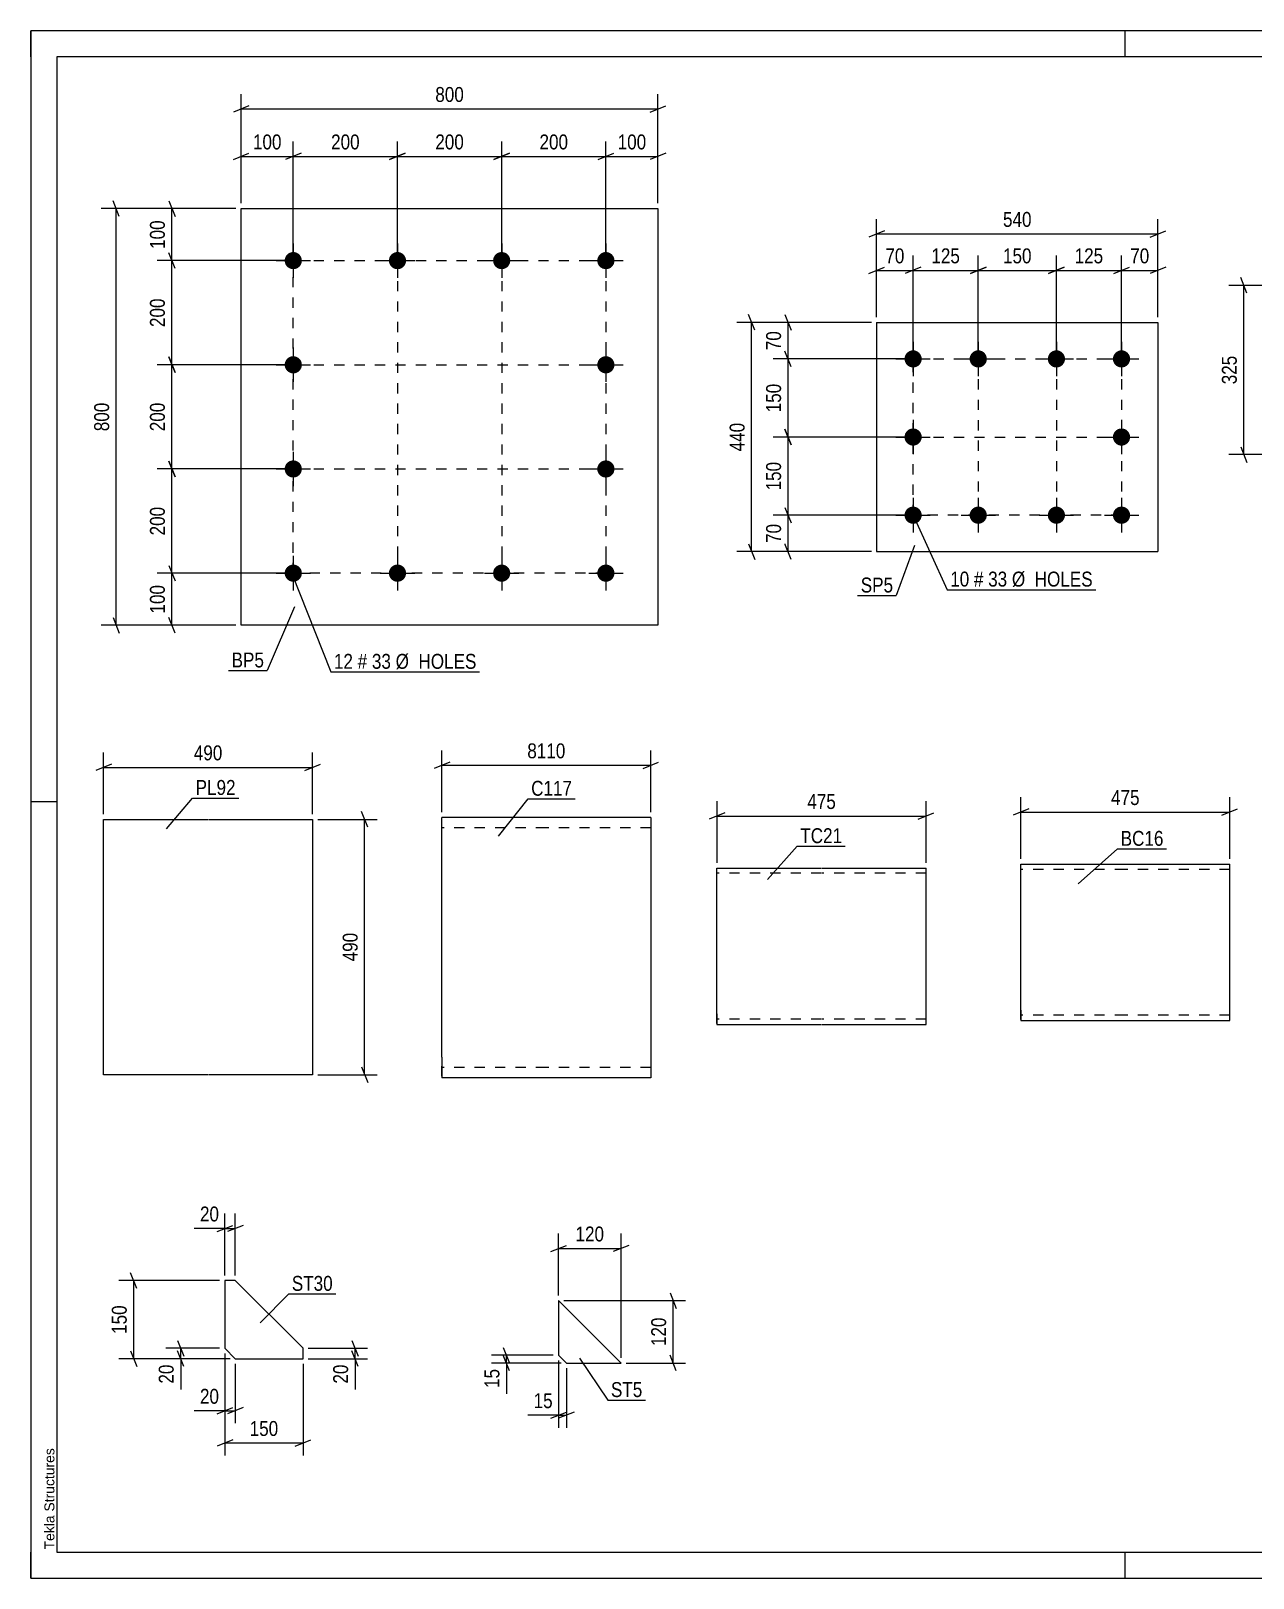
# Model space of a CAD drawing. Header units: millimetres. Extents: x 0 to 420, y 0 to 297.
# Drawn here: x 0 to 234.6, y 0 to 297 of the extents above; entities that cross this region are included whole.
import ezdxf

# ---------------------------------------------------------------- set-up
doc = ezdxf.new("R2010")
doc.units = ezdxf.units.MM
doc.linetypes.add('DXK_LINE_DOT2', pattern=[3.9198, 1.9599, -1.9599])
doc.styles.add('Arial', font='ARIAL.TTF', dxfattribs={"height": 0.2})
doc.styles.add('Arial Narrow', font='ARIALN.TTF', dxfattribs={"height": 0.2})

# ---------------------------------------------------------------- blocks, each defined once
blk = doc.blocks.new('Unknown-284869789-1134')
at = {"color": 5, "linetype": 'Continuous'}
for p, q in [((420, 297), (0, 297)), ((0, 297), (0, 0)), ((0, 292), (0, 297)), ((210, 292), (210, 297)), ((415, 292), (5, 292)), ((5, 292), (5, 5)), ((5, 149), (0, 149)), ((0, 0), (0, 5)), ((5, 5), (415, 5)), ((210, 0), (210, 5)), ((0, 0), (420, 0))]:
    blk.add_line(p, q, dxfattribs=at)
at = {"color": 174, "linetype": 'Continuous', "style": 'Arial'}
blk.add_text('Tekla Structures', height=1.9102, rotation=90, dxfattribs=at).set_placement((4.5, 5.5))
blk = doc.blocks.new('Part-284869789-5572 - 5571')
at = {"color": 2, "linetype": 'Continuous'}
for p, q in [((40.35, 182.91), (40.35, 262.91)), ((40.35, 262.91), (120.35, 262.91)), ((120.35, 262.91), (120.35, 182.91)), ((120.35, 182.91), (40.35, 182.91))]:
    blk.add_line(p, q, dxfattribs=at)
blk = doc.blocks.new('Bolt-284869789-5573 - 5571')
at = {"linetype": 'Continuous'}
for points in [[(50.35, 254.56, -1), (50.35, 251.26, -1)], [(70.35, 254.56, -1), (70.35, 251.26, -1)], [(90.35, 254.56, -1), (90.35, 251.26, -1)], [(110.35, 254.56, -1), (110.35, 251.26, -1)], [(50.35, 234.56, -1), (50.35, 231.26, -1)], [(110.35, 234.56, -1), (110.35, 231.26, -1)], [(50.35, 214.56, -1), (50.35, 211.26, -1)], [(110.35, 214.56, -1), (110.35, 211.26, -1)], [(50.35, 194.56, -1), (50.35, 191.26, -1)], [(70.35, 194.56, -1), (70.35, 191.26, -1)], [(90.35, 194.56, -1), (90.35, 191.26, -1)], [(110.35, 194.56, -1), (110.35, 191.26, -1)]]:
    blk.add_hatch(color=1, dxfattribs=at).paths.add_polyline_path(points)
at = {"color": 1, "linetype": 'Continuous'}
for p, q in [((50.35, 256.21), (50.35, 249.61)), ((70.35, 256.21), (70.35, 249.61)), ((90.35, 256.21), (90.35, 249.61)), ((110.35, 256.21), (110.35, 249.61)), ((47.05, 252.91), (53.65, 252.91)), ((67.05, 252.91), (73.65, 252.91)), ((87.05, 252.91), (93.65, 252.91)), ((107.05, 252.91), (113.65, 252.91)), ((50.35, 236.21), (50.35, 229.61)), ((110.35, 236.21), (110.35, 229.61)), ((47.05, 232.91), (53.65, 232.91)), ((107.05, 232.91), (113.65, 232.91)), ((50.35, 216.21), (50.35, 209.61)), ((110.35, 216.21), (110.35, 209.61)), ((47.05, 212.91), (53.65, 212.91)), ((107.05, 212.91), (113.65, 212.91)), ((50.35, 196.21), (50.35, 189.61)), ((70.35, 196.21), (70.35, 189.61)), ((90.35, 196.21), (90.35, 189.61)), ((110.35, 196.21), (110.35, 189.61)), ((47.05, 192.91), (53.65, 192.91)), ((67.05, 192.91), (73.65, 192.91)), ((87.05, 192.91), (93.65, 192.91)), ((107.05, 192.91), (113.65, 192.91))]:
    blk.add_line(p, q, dxfattribs=at)
blk = doc.blocks.new('Part-284869789-5540 - 5539')
at = {"color": 2, "linetype": 'Continuous'}
for p, q in [((131.67, 108.29), (131.67, 136.29)), ((131.67, 136.29), (151.7, 136.29)), ((151.8, 136.29), (171.8, 136.29)), ((171.8, 106.29), (171.8, 136.29)), ((131.67, 108.29), (131.67, 106.29)), ((131.67, 106.29), (151.7, 106.29)), ((151.8, 106.29), (171.8, 106.29))]:
    blk.add_line(p, q, dxfattribs=at)
at = {"color": 7, "linetype": 'DXK_LINE_DOT2'}
for p, q in [((151.7, 135.29), (131.67, 135.29)), ((171.8, 135.29), (151.8, 135.29)), ((131.67, 106.44), (131.67, 108.29)), ((131.67, 107.29), (131.67, 107.37)), ((151.7, 107.29), (131.67, 107.29)), ((171.8, 107.29), (151.8, 107.29)), ((171.8, 107.29), (171.8, 107.37))]:
    blk.add_line(p, q, dxfattribs=at)
blk = doc.blocks.new('Part-284869789-5580 - 5579')
at = {"color": 2, "linetype": 'Continuous'}
for p, q in [((39.22, 57.11), (37.22, 57.11)), ((37.22, 57.11), (37.22, 44.11)), ((52.22, 44.11), (39.22, 57.11)), ((37.22, 44.11), (39.22, 42.11)), ((39.22, 42.11), (52.22, 42.11)), ((52.22, 42.11), (52.22, 44.11))]:
    blk.add_line(p, q, dxfattribs=at)
blk = doc.blocks.new('Part-284869789-5548 - 5547')
at = {"color": 2, "linetype": 'Continuous'}
for p, q in [((189.97, 109.05), (189.97, 137.05)), ((189.97, 137.05), (210, 137.05)), ((210.1, 137.05), (230.1, 137.05)), ((230.1, 107.05), (230.1, 137.05)), ((189.97, 109.05), (189.97, 107.05)), ((189.97, 107.05), (210, 107.05)), ((210.1, 107.05), (230.1, 107.05))]:
    blk.add_line(p, q, dxfattribs=at)
at = {"color": 7, "linetype": 'DXK_LINE_DOT2'}
for p, q in [((210, 136.05), (189.97, 136.05)), ((230.1, 136.05), (210.1, 136.05)), ((189.97, 107.2), (189.97, 109.05)), ((189.97, 108.05), (189.97, 108.13)), ((210, 108.05), (189.97, 108.05)), ((230.1, 108.05), (210.1, 108.05)), ((230.1, 108.05), (230.1, 108.13))]:
    blk.add_line(p, q, dxfattribs=at)
blk = doc.blocks.new('Part-284869789-5617 - 5616')
at = {"color": 2, "linetype": 'Continuous'}
for p, q in [((162.32, 241.04), (162.32, 197.04)), ((162.32, 241.04), (216.32, 241.04)), ((216.32, 241.04), (216.32, 197.04)), ((162.32, 197.04), (216.32, 197.04))]:
    blk.add_line(p, q, dxfattribs=at)
blk = doc.blocks.new('Bolt-284869789-5618 - 5616')
at = {"linetype": 'Continuous'}
for points in [[(169.32, 235.69, -1), (169.32, 232.39, -1)], [(181.82, 235.69, -1), (181.82, 232.39, -1)], [(196.82, 235.69, -1), (196.82, 232.39, -1)], [(209.32, 235.69, -1), (209.32, 232.39, -1)], [(169.32, 220.69, -1), (169.32, 217.39, -1)], [(209.32, 220.69, -1), (209.32, 217.39, -1)], [(169.32, 205.69, -1), (169.32, 202.39, -1)], [(181.82, 205.69, -1), (181.82, 202.39, -1)], [(196.82, 205.69, -1), (196.82, 202.39, -1)], [(209.32, 205.69, -1), (209.32, 202.39, -1)]]:
    blk.add_hatch(color=1, dxfattribs=at).paths.add_polyline_path(points)
at = {"color": 1, "linetype": 'Continuous'}
for p, q in [((169.32, 237.34), (169.32, 230.74)), ((181.82, 237.34), (181.82, 230.74)), ((196.82, 237.34), (196.82, 230.74)), ((209.32, 237.34), (209.32, 230.74)), ((166.02, 234.04), (172.62, 234.04)), ((178.52, 234.04), (185.12, 234.04)), ((193.52, 234.04), (200.12, 234.04)), ((206.02, 234.04), (212.62, 234.04)), ((169.32, 222.34), (169.32, 215.74)), ((209.32, 222.34), (209.32, 215.74)), ((166.02, 219.04), (172.62, 219.04)), ((206.02, 219.04), (212.62, 219.04)), ((169.32, 207.34), (169.32, 200.74)), ((181.82, 207.34), (181.82, 200.74)), ((196.82, 207.34), (196.82, 200.74)), ((209.32, 207.34), (209.32, 200.74)), ((166.02, 204.04), (172.62, 204.04)), ((178.52, 204.04), (185.12, 204.04)), ((193.52, 204.04), (200.12, 204.04)), ((206.02, 204.04), (212.62, 204.04))]:
    blk.add_line(p, q, dxfattribs=at)
blk = doc.blocks.new('Part-284869789-5625 - 5624')
at = {"color": 2, "linetype": 'Continuous'}
for p, q in [((101.26, 53.27), (101.26, 42.77)), ((101.26, 53.27), (113.26, 41.27)), ((101.26, 42.77), (102.76, 41.27)), ((102.76, 41.27), (113.26, 41.27))]:
    blk.add_line(p, q, dxfattribs=at)
blk = doc.blocks.new('Part-284869789-5653 - 5652')
at = {"color": 2, "linetype": 'Continuous'}
for p, q in [((13.95, 96.63), (13.95, 145.63)), ((13.95, 145.63), (33.95, 145.63)), ((34.05, 145.63), (54.05, 145.63)), ((54.05, 145.63), (54.05, 96.63)), ((33.95, 96.63), (13.95, 96.63)), ((54.05, 96.63), (34.05, 96.63))]:
    blk.add_line(p, q, dxfattribs=at)
blk = doc.blocks.new('Part-284869789-5662 - 5661')
at = {"color": 2, "linetype": 'Continuous'}
for p, q in [((98.88, 146.02), (78.88, 146.02)), ((78.88, 100.02), (78.88, 146.02)), ((118.98, 146.02), (98.98, 146.02)), ((118.98, 146.02), (118.98, 96.02)), ((78.88, 100.02), (78.88, 96.02)), ((98.88, 96.02), (78.88, 96.02)), ((118.98, 96.02), (98.98, 96.02))]:
    blk.add_line(p, q, dxfattribs=at)
at = {"color": 7, "linetype": 'DXK_LINE_DOT2'}
for p, q in [((98.88, 144.02), (78.88, 144.02)), ((118.98, 144.02), (98.98, 144.02)), ((78.88, 96.33), (78.88, 100.02)), ((98.88, 98.02), (78.88, 98.02)), ((118.98, 98.02), (98.98, 98.02))]:
    blk.add_line(p, q, dxfattribs=at)
blk = doc.blocks.new('Rectangle-284869789-6609 - 5571')
at = {"color": 1, "linetype": 'DXK_LINE_DOT2'}
blk.add_lwpolyline([(50.35, 252.91), (110.35, 252.91), (110.35, 192.91), (50.35, 192.91), (50.35, 252.91)], close=True, dxfattribs=at)
blk = doc.blocks.new('Rectangle-284869789-6647 - 5616')
at = {"color": 1, "linetype": 'DXK_LINE_DOT2'}
blk.add_lwpolyline([(169.32, 234.04), (209.32, 234.04), (209.32, 204.04), (169.32, 204.04), (169.32, 234.04)], close=True, dxfattribs=at)
blk = doc.blocks.new('Line-284869789-6619 - 5571')
at = {"color": 1, "linetype": 'DXK_LINE_DOT2'}
blk.add_line((70.35, 252.91), (70.35, 192.91), dxfattribs=at)
blk = doc.blocks.new('Line-284869789-6657 - 5616')
at = {"color": 1, "linetype": 'DXK_LINE_DOT2'}
blk.add_line((181.82, 234.04), (181.82, 204.04), dxfattribs=at)
blk = doc.blocks.new('Line-284869789-6626 - 5571')
at = {"color": 1, "linetype": 'DXK_LINE_DOT2'}
blk.add_line((90.35, 252.91), (90.35, 192.91), dxfattribs=at)
blk = doc.blocks.new('Line-284869789-6664 - 5616')
at = {"color": 1, "linetype": 'DXK_LINE_DOT2'}
blk.add_line((196.82, 234.04), (196.82, 204.04), dxfattribs=at)
blk = doc.blocks.new('Line-284869789-6633 - 5571')
at = {"color": 1, "linetype": 'DXK_LINE_DOT2'}
blk.add_line((50.35, 232.91), (110.35, 232.91), dxfattribs=at)
blk = doc.blocks.new('Line-284869789-6671 - 5616')
at = {"color": 1, "linetype": 'DXK_LINE_DOT2'}
blk.add_line((169.32, 219.04), (209.32, 219.04), dxfattribs=at)
blk = doc.blocks.new('Line-284869789-6640 - 5571')
at = {"color": 1, "linetype": 'DXK_LINE_DOT2'}
blk.add_line((50.35, 212.91), (110.35, 212.91), dxfattribs=at)
blk = doc.blocks.new('StraightDimension-284869789-5722 - 5571')
at = {"color": 7, "linetype": 'Continuous'}
for p, q in [((71.85, 273.51), (68.85, 272.31)), ((70.35, 253.91), (70.35, 275.76)), ((88.85, 272.31), (91.85, 273.51)), ((90.35, 253.91), (90.35, 275.76)), ((70.35, 272.91), (90.35, 272.91))]:
    blk.add_line(p, q, dxfattribs=at)
at = {"color": 0}
blk.add_wipeout([(83.69, 273.66), (83.69, 277.86), (77.01, 277.86), (77.01, 273.66)], dxfattribs=at)
at = {"color": 3, "style": 'Arial Narrow'}
blk.add_text('200', height=2.863, dxfattribs=at).set_placement((77.61, 274.26))
blk = doc.blocks.new('StraightDimension-284869789-5700 - 5571')
at = {"color": 7, "linetype": 'Continuous'}
for p, q in [((26.45, 194.41), (27.65, 191.41)), ((49.35, 192.91), (24.2, 192.91)), ((27.05, 182.91), (27.05, 192.91)), ((27.65, 181.41), (26.45, 184.41)), ((39.35, 182.91), (24.2, 182.91))]:
    blk.add_line(p, q, dxfattribs=at)
at = {"color": 0}
blk.add_wipeout([(26.3, 191.25), (22.1, 191.25), (22.1, 184.56), (26.3, 184.56)], dxfattribs=at)
at = {"color": 3, "style": 'Arial Narrow'}
blk.add_text('100', height=2.863, rotation=90.0002, dxfattribs=at).set_placement((25.7, 185.16))
blk = doc.blocks.new('StraightDimension-284869789-5696 - 5571')
at = {"color": 7, "linetype": 'Continuous'}
for p, q in [((26.45, 264.41), (27.65, 261.41)), ((39.35, 262.91), (24.2, 262.91)), ((27.05, 252.91), (27.05, 262.91)), ((49.35, 252.91), (24.2, 252.91)), ((27.65, 251.41), (26.45, 254.41))]:
    blk.add_line(p, q, dxfattribs=at)
at = {"color": 0}
blk.add_wipeout([(26.3, 261.25), (22.1, 261.25), (22.1, 254.56), (26.3, 254.56)], dxfattribs=at)
at = {"color": 3, "style": 'Arial Narrow'}
blk.add_text('100', height=2.863, rotation=90.0002, dxfattribs=at).set_placement((25.7, 255.16))
blk = doc.blocks.new('StraightDimension-284869789-5697 - 5571')
at = {"color": 7, "linetype": 'Continuous'}
for p, q in [((49.35, 252.91), (24.2, 252.91)), ((27.65, 251.41), (26.45, 254.41)), ((27.05, 232.91), (27.05, 252.91)), ((49.35, 232.91), (24.2, 232.91)), ((26.45, 234.41), (27.65, 231.41))]:
    blk.add_line(p, q, dxfattribs=at)
at = {"color": 0}
blk.add_wipeout([(26.3, 246.25), (22.1, 246.25), (22.1, 239.56), (26.3, 239.56)], dxfattribs=at)
at = {"color": 3, "style": 'Arial Narrow'}
blk.add_text('200', height=2.863, rotation=90.0002, dxfattribs=at).set_placement((25.7, 240.16))
blk = doc.blocks.new('StraightDimension-284869789-5698 - 5571')
at = {"color": 7, "linetype": 'Continuous'}
for p, q in [((49.35, 232.91), (24.2, 232.91)), ((27.65, 231.41), (26.45, 234.41)), ((27.05, 212.91), (27.05, 232.91)), ((26.45, 214.41), (27.65, 211.41)), ((49.35, 212.91), (24.2, 212.91))]:
    blk.add_line(p, q, dxfattribs=at)
at = {"color": 0}
blk.add_wipeout([(26.3, 226.25), (22.1, 226.25), (22.1, 219.56), (26.3, 219.56)], dxfattribs=at)
at = {"color": 3, "style": 'Arial Narrow'}
blk.add_text('200', height=2.863, rotation=90.0002, dxfattribs=at).set_placement((25.7, 220.16))
blk = doc.blocks.new('StraightDimension-284869789-5699 - 5571')
at = {"color": 7, "linetype": 'Continuous'}
for p, q in [((27.65, 211.41), (26.45, 214.41)), ((49.35, 212.91), (24.2, 212.91)), ((27.05, 192.91), (27.05, 212.91)), ((26.45, 194.41), (27.65, 191.41)), ((49.35, 192.91), (24.2, 192.91))]:
    blk.add_line(p, q, dxfattribs=at)
at = {"color": 0}
blk.add_wipeout([(26.3, 206.25), (22.1, 206.25), (22.1, 199.56), (26.3, 199.56)], dxfattribs=at)
at = {"color": 3, "style": 'Arial Narrow'}
blk.add_text('200', height=2.863, rotation=90.0002, dxfattribs=at).set_placement((25.7, 200.16))
blk = doc.blocks.new('StraightDimension-284869789-5716 - 5571')
at = {"color": 7, "linetype": 'Continuous'}
for p, q in [((16.95, 261.41), (15.75, 264.41)), ((39.35, 262.91), (13.5, 262.91)), ((16.35, 182.91), (16.35, 262.91)), ((15.75, 184.41), (16.95, 181.41)), ((39.35, 182.91), (13.5, 182.91))]:
    blk.add_line(p, q, dxfattribs=at)
at = {"color": 0}
blk.add_wipeout([(15.6, 226.25), (11.4, 226.25), (11.4, 219.56), (15.6, 219.56)], dxfattribs=at)
at = {"color": 3, "style": 'Arial Narrow'}
blk.add_text('800', height=2.863, rotation=90.0002, dxfattribs=at).set_placement((15, 220.16))
blk = doc.blocks.new('StraightDimension-284869789-5720 - 5571')
at = {"color": 7, "linetype": 'Continuous'}
for p, q in [((108.85, 272.31), (111.85, 273.51)), ((110.35, 253.91), (110.35, 275.76)), ((121.85, 273.51), (118.85, 272.31)), ((120.35, 263.91), (120.35, 275.76)), ((110.35, 272.91), (120.35, 272.91))]:
    blk.add_line(p, q, dxfattribs=at)
at = {"color": 0}
blk.add_wipeout([(118.69, 273.66), (118.69, 277.86), (112.01, 277.86), (112.01, 273.66)], dxfattribs=at)
at = {"color": 3, "style": 'Arial Narrow'}
blk.add_text('100', height=2.863, dxfattribs=at).set_placement((112.61, 274.26))
blk = doc.blocks.new('StraightDimension-284869789-5721 - 5571')
at = {"color": 7, "linetype": 'Continuous'}
for p, q in [((91.85, 273.51), (88.85, 272.31)), ((90.35, 253.91), (90.35, 275.76)), ((108.85, 272.31), (111.85, 273.51)), ((110.35, 253.91), (110.35, 275.76)), ((90.35, 272.91), (110.35, 272.91))]:
    blk.add_line(p, q, dxfattribs=at)
at = {"color": 0}
blk.add_wipeout([(103.69, 273.66), (103.69, 277.86), (97.01, 277.86), (97.01, 273.66)], dxfattribs=at)
at = {"color": 3, "style": 'Arial Narrow'}
blk.add_text('200', height=2.863, dxfattribs=at).set_placement((97.61, 274.26))
blk = doc.blocks.new('StraightDimension-284869789-5723 - 5571')
at = {"color": 7, "linetype": 'Continuous'}
for p, q in [((51.85, 273.51), (48.85, 272.31)), ((50.35, 253.91), (50.35, 275.76)), ((68.85, 272.31), (71.85, 273.51)), ((70.35, 253.91), (70.35, 275.76)), ((50.35, 272.91), (70.35, 272.91))]:
    blk.add_line(p, q, dxfattribs=at)
at = {"color": 0}
blk.add_wipeout([(63.69, 273.66), (63.69, 277.86), (57.01, 277.86), (57.01, 273.66)], dxfattribs=at)
at = {"color": 3, "style": 'Arial Narrow'}
blk.add_text('200', height=2.863, dxfattribs=at).set_placement((57.61, 274.26))
blk = doc.blocks.new('StraightDimension-284869789-5724 - 5571')
at = {"color": 7, "linetype": 'Continuous'}
for p, q in [((38.85, 272.31), (41.85, 273.51)), ((40.35, 263.91), (40.35, 275.76)), ((51.85, 273.51), (48.85, 272.31)), ((50.35, 253.91), (50.35, 275.76)), ((40.35, 272.91), (50.35, 272.91))]:
    blk.add_line(p, q, dxfattribs=at)
at = {"color": 0}
blk.add_wipeout([(48.69, 273.66), (48.69, 277.86), (42.01, 277.86), (42.01, 273.66)], dxfattribs=at)
at = {"color": 3, "style": 'Arial Narrow'}
blk.add_text('100', height=2.863, dxfattribs=at).set_placement((42.61, 274.26))
blk = doc.blocks.new('StraightDimension-284869789-5740 - 5571')
at = {"color": 7, "linetype": 'Continuous'}
for p, q in [((41.85, 282.62), (38.85, 281.42)), ((40.35, 263.91), (40.35, 284.87)), ((118.85, 281.42), (121.85, 282.62)), ((120.35, 263.91), (120.35, 284.87)), ((40.35, 282.02), (120.35, 282.02))]:
    blk.add_line(p, q, dxfattribs=at)
at = {"color": 0}
blk.add_wipeout([(83.69, 282.77), (83.69, 286.97), (77.01, 286.97), (77.01, 282.77)], dxfattribs=at)
at = {"color": 3, "style": 'Arial Narrow'}
blk.add_text('800', height=2.863, dxfattribs=at).set_placement((77.61, 283.37))
blk = doc.blocks.new('StraightDimension-284869789-5672 - 5539')
at = {"color": 7, "linetype": 'Continuous'}
for p, q in [((131.7, 137.29), (131.7, 149.14)), ((171.8, 137.29), (171.8, 149.14)), ((133.2, 146.89), (130.2, 145.69)), ((131.7, 146.29), (171.8, 146.29)), ((170.3, 145.69), (173.3, 146.89))]:
    blk.add_line(p, q, dxfattribs=at)
at = {"color": 0}
blk.add_wipeout([(155.09, 147.04), (155.09, 151.24), (148.41, 151.24), (148.41, 147.04)], dxfattribs=at)
at = {"color": 3, "style": 'Arial Narrow'}
blk.add_text('475', height=2.863, dxfattribs=at).set_placement((149.01, 147.64))
blk = doc.blocks.new('StraightDimension-284869789-5760 - 5579')
at = {"color": 7, "linetype": 'Continuous'}
for p, q in [((37.22, 43.11), (37.22, 23.53)), ((52.22, 41.11), (52.22, 23.53)), ((38.72, 26.53), (35.72, 25.33)), ((37.22, 25.93), (52.22, 25.93)), ((50.72, 25.33), (53.72, 26.53))]:
    blk.add_line(p, q, dxfattribs=at)
at = {"color": 0}
blk.add_wipeout([(48.06, 26.68), (48.06, 30.88), (41.38, 30.88), (41.38, 26.68)], dxfattribs=at)
at = {"color": 3, "style": 'Arial Narrow'}
blk.add_text('150', height=2.863, dxfattribs=at).set_placement((41.98, 27.28))
blk = doc.blocks.new('StraightDimension-284869789-5752 - 5579')
at = {"color": 7, "linetype": 'Continuous'}
for p, q in [((61.62, 45.61), (62.82, 42.61)), ((53.22, 44.11), (64.62, 44.11)), ((53.22, 42.11), (64.62, 42.11)), ((62.82, 40.61), (61.62, 43.61)), ((62.22, 42.11), (62.22, 44.11))]:
    blk.add_line(p, q, dxfattribs=at)
at = {"color": 0}
blk.add_wipeout([(61.47, 41.59), (57.27, 41.59), (57.27, 36.73), (61.47, 36.73)], dxfattribs=at)
at = {"color": 7, "linetype": 'Continuous'}
blk.add_line((62.22, 42.11), (62.22, 36.21), dxfattribs=at)
blk.add_line((62.22, 42.11), (62.22, 36.21), dxfattribs=at)
at = {"color": 3, "style": 'Arial Narrow'}
blk.add_text('20', height=2.863, rotation=90.0002, dxfattribs=at).set_placement((60.87, 37.33))
blk = doc.blocks.new('StraightDimension-284869789-5744 - 5579')
at = {"color": 7, "linetype": 'Continuous'}
for p, q in [((37.22, 58.11), (37.22, 69.96)), ((39.22, 58.11), (39.22, 69.96)), ((35.72, 66.51), (38.72, 67.71)), ((37.22, 67.11), (39.22, 67.11)), ((40.72, 67.71), (37.72, 66.51))]:
    blk.add_line(p, q, dxfattribs=at)
at = {"color": 0}
blk.add_wipeout([(36.7, 67.86), (36.7, 72.06), (31.84, 72.06), (31.84, 67.86)], dxfattribs=at)
at = {"color": 7, "linetype": 'Continuous'}
blk.add_line((37.22, 67.11), (31.32, 67.11), dxfattribs=at)
blk.add_line((37.22, 67.11), (31.32, 67.11), dxfattribs=at)
at = {"color": 3, "style": 'Arial Narrow'}
blk.add_text('20', height=2.863, dxfattribs=at).set_placement((32.44, 68.46))
blk = doc.blocks.new('StraightDimension-284869789-5764 - 5579')
at = {"color": 7, "linetype": 'Continuous'}
for p, q in [((36.22, 57.11), (16.88, 57.11)), ((20.33, 55.61), (19.13, 58.61)), ((19.73, 42.11), (19.73, 57.11)), ((38.22, 42.11), (16.88, 42.11)), ((19.13, 43.61), (20.33, 40.61))]:
    blk.add_line(p, q, dxfattribs=at)
at = {"color": 0}
blk.add_wipeout([(18.98, 52.96), (14.78, 52.96), (14.78, 46.27), (18.98, 46.27)], dxfattribs=at)
at = {"color": 3, "style": 'Arial Narrow'}
blk.add_text('150', height=2.863, rotation=90.0002, dxfattribs=at).set_placement((18.38, 46.87))
blk = doc.blocks.new('StraightDimension-284869789-5756 - 5579')
at = {"color": 7, "linetype": 'Continuous'}
for p, q in [((28.14, 45.61), (29.34, 42.61)), ((36.22, 44.11), (25.89, 44.11)), ((38.22, 42.11), (25.89, 42.11)), ((29.34, 40.61), (28.14, 43.61)), ((28.74, 42.11), (28.74, 44.11))]:
    blk.add_line(p, q, dxfattribs=at)
at = {"color": 0}
blk.add_wipeout([(27.99, 41.59), (23.79, 41.59), (23.79, 36.73), (27.99, 36.73)], dxfattribs=at)
at = {"color": 7, "linetype": 'Continuous'}
blk.add_line((28.74, 42.11), (28.74, 36.21), dxfattribs=at)
blk.add_line((28.74, 42.11), (28.74, 36.21), dxfattribs=at)
at = {"color": 3, "style": 'Arial Narrow'}
blk.add_text('20', height=2.863, rotation=90.0002, dxfattribs=at).set_placement((27.39, 37.33))
blk = doc.blocks.new('StraightDimension-284869789-5748 - 5579')
at = {"color": 7, "linetype": 'Continuous'}
for p, q in [((37.22, 43.11), (37.22, 29.71)), ((39.22, 41.11), (39.22, 29.71)), ((35.72, 31.51), (38.72, 32.71)), ((40.72, 32.71), (37.72, 31.51)), ((37.22, 32.11), (39.22, 32.11))]:
    blk.add_line(p, q, dxfattribs=at)
at = {"color": 0}
blk.add_wipeout([(36.7, 32.86), (36.7, 37.06), (31.84, 37.06), (31.84, 32.86)], dxfattribs=at)
at = {"color": 7, "linetype": 'Continuous'}
blk.add_line((37.22, 32.11), (31.32, 32.11), dxfattribs=at)
blk.add_line((37.22, 32.11), (31.32, 32.11), dxfattribs=at)
at = {"color": 3, "style": 'Arial Narrow'}
blk.add_text('20', height=2.863, dxfattribs=at).set_placement((32.44, 33.46))
blk = doc.blocks.new('StraightDimension-284869789-5676 - 5547')
at = {"color": 7, "linetype": 'Continuous'}
for p, q in [((190, 138.05), (190, 149.9)), ((230.1, 138.05), (230.1, 149.9)), ((191.5, 147.65), (188.5, 146.45)), ((190, 147.05), (230.1, 147.05)), ((228.6, 146.45), (231.6, 147.65))]:
    blk.add_line(p, q, dxfattribs=at)
at = {"color": 0}
blk.add_wipeout([(213.4, 147.8), (213.4, 152), (206.71, 152), (206.71, 147.8)], dxfattribs=at)
at = {"color": 3, "style": 'Arial Narrow'}
blk.add_text('475', height=2.863, dxfattribs=at).set_placement((207.31, 148.4))
blk = doc.blocks.new('StraightDimension-284869789-5784 - 5595')
at = {"color": 7, "linetype": 'Continuous'}
for p, q in [((233.39, 246.66), (232.19, 249.66)), ((251.61, 248.16), (229.94, 248.16)), ((232.79, 215.66), (232.79, 248.16)), ((232.19, 217.16), (233.39, 214.16)), ((251.61, 215.66), (229.94, 215.66))]:
    blk.add_line(p, q, dxfattribs=at)
at = {"color": 0}
blk.add_wipeout([(232.04, 235.26), (227.84, 235.26), (227.84, 228.57), (232.04, 228.57)], dxfattribs=at)
at = {"color": 3, "style": 'Arial Narrow'}
blk.add_text('325', height=2.863, rotation=90.0002, dxfattribs=at).set_placement((231.44, 229.17))
blk = doc.blocks.new('StraightDimension-284869789-5856 - 5616')
at = {"color": 7, "linetype": 'Continuous'}
for p, q in [((161.32, 241.04), (135.47, 241.04)), ((138.92, 239.54), (137.72, 242.54)), ((138.32, 197.04), (138.32, 241.04)), ((161.32, 197.04), (135.47, 197.04)), ((137.72, 198.54), (138.92, 195.54))]:
    blk.add_line(p, q, dxfattribs=at)
at = {"color": 0}
blk.add_wipeout([(137.57, 222.38), (133.37, 222.38), (133.37, 215.69), (137.57, 215.69)], dxfattribs=at)
at = {"color": 3, "style": 'Arial Narrow'}
blk.add_text('440', height=2.863, rotation=90.0002, dxfattribs=at).set_placement((136.97, 216.29))
blk = doc.blocks.new('StraightDimension-284869789-5862 - 5616')
at = {"color": 7, "linetype": 'Continuous'}
for p, q in [((181.82, 235.04), (181.82, 253.89)), ((196.82, 235.04), (196.82, 253.89)), ((183.32, 251.64), (180.32, 250.44)), ((181.82, 251.04), (196.82, 251.04)), ((195.32, 250.44), (198.32, 251.64))]:
    blk.add_line(p, q, dxfattribs=at)
at = {"color": 0}
blk.add_wipeout([(192.66, 251.79), (192.66, 255.99), (185.97, 255.99), (185.97, 251.79)], dxfattribs=at)
at = {"color": 3, "style": 'Arial Narrow'}
blk.add_text('150', height=2.863, dxfattribs=at).set_placement((186.57, 252.39))
blk = doc.blocks.new('StraightDimension-284869789-5840 - 5616')
at = {"color": 7, "linetype": 'Continuous'}
for p, q in [((161.32, 241.04), (142.47, 241.04)), ((144.72, 242.54), (145.92, 239.54)), ((145.32, 234.04), (145.32, 241.04)), ((145.92, 232.54), (144.72, 235.54)), ((168.32, 234.04), (142.47, 234.04))]:
    blk.add_line(p, q, dxfattribs=at)
at = {"color": 0}
blk.add_wipeout([(144.57, 239.96), (140.37, 239.96), (140.37, 235.11), (144.57, 235.11)], dxfattribs=at)
at = {"color": 3, "style": 'Arial Narrow'}
blk.add_text('70', height=2.863, rotation=90.0002, dxfattribs=at).set_placement((143.97, 235.71))
blk = doc.blocks.new('StraightDimension-284869789-5841 - 5616')
at = {"color": 7, "linetype": 'Continuous'}
for p, q in [((145.92, 232.54), (144.72, 235.54)), ((168.32, 234.04), (142.47, 234.04)), ((145.32, 219.04), (145.32, 234.04)), ((144.72, 220.54), (145.92, 217.54)), ((168.32, 219.04), (142.47, 219.04))]:
    blk.add_line(p, q, dxfattribs=at)
at = {"color": 0}
blk.add_wipeout([(144.57, 229.88), (140.37, 229.88), (140.37, 223.19), (144.57, 223.19)], dxfattribs=at)
at = {"color": 3, "style": 'Arial Narrow'}
blk.add_text('150', height=2.863, rotation=90.0002, dxfattribs=at).set_placement((143.97, 223.79))
blk = doc.blocks.new('StraightDimension-284869789-5842 - 5616')
at = {"color": 7, "linetype": 'Continuous'}
for p, q in [((145.92, 217.54), (144.72, 220.54)), ((168.32, 219.04), (142.47, 219.04)), ((145.32, 204.04), (145.32, 219.04)), ((144.72, 205.54), (145.92, 202.54)), ((168.32, 204.04), (142.47, 204.04))]:
    blk.add_line(p, q, dxfattribs=at)
at = {"color": 0}
blk.add_wipeout([(144.57, 214.88), (140.37, 214.88), (140.37, 208.19), (144.57, 208.19)], dxfattribs=at)
at = {"color": 3, "style": 'Arial Narrow'}
blk.add_text('150', height=2.863, rotation=90.0002, dxfattribs=at).set_placement((143.97, 208.79))
blk = doc.blocks.new('StraightDimension-284869789-5843 - 5616')
at = {"color": 7, "linetype": 'Continuous'}
for p, q in [((144.72, 205.54), (145.92, 202.54)), ((168.32, 204.04), (142.47, 204.04)), ((145.32, 197.04), (145.32, 204.04)), ((161.32, 197.04), (142.47, 197.04)), ((145.92, 195.54), (144.72, 198.54))]:
    blk.add_line(p, q, dxfattribs=at)
at = {"color": 0}
blk.add_wipeout([(144.57, 202.96), (140.37, 202.96), (140.37, 198.11), (144.57, 198.11)], dxfattribs=at)
at = {"color": 3, "style": 'Arial Narrow'}
blk.add_text('70', height=2.863, rotation=90.0002, dxfattribs=at).set_placement((143.97, 198.71))
blk = doc.blocks.new('StraightDimension-284869789-5860 - 5616')
at = {"color": 7, "linetype": 'Continuous'}
for p, q in [((209.32, 235.04), (209.32, 253.89)), ((216.32, 242.04), (216.32, 253.89)), ((207.82, 250.44), (210.82, 251.64)), ((209.32, 251.04), (216.32, 251.04)), ((217.82, 251.64), (214.82, 250.44))]:
    blk.add_line(p, q, dxfattribs=at)
at = {"color": 0}
blk.add_wipeout([(215.24, 251.79), (215.24, 255.99), (210.39, 255.99), (210.39, 251.79)], dxfattribs=at)
at = {"color": 3, "style": 'Arial Narrow'}
blk.add_text('70', height=2.863, dxfattribs=at).set_placement((210.99, 252.39))
blk = doc.blocks.new('StraightDimension-284869789-5861 - 5616')
at = {"color": 7, "linetype": 'Continuous'}
for p, q in [((196.82, 235.04), (196.82, 253.89)), ((209.32, 235.04), (209.32, 253.89)), ((198.32, 251.64), (195.32, 250.44)), ((196.82, 251.04), (209.32, 251.04)), ((207.82, 250.44), (210.82, 251.64))]:
    blk.add_line(p, q, dxfattribs=at)
at = {"color": 0}
blk.add_wipeout([(206.41, 251.79), (206.41, 255.99), (199.72, 255.99), (199.72, 251.79)], dxfattribs=at)
at = {"color": 3, "style": 'Arial Narrow'}
blk.add_text('125', height=2.863, dxfattribs=at).set_placement((200.32, 252.39))
blk = doc.blocks.new('StraightDimension-284869789-5863 - 5616')
at = {"color": 7, "linetype": 'Continuous'}
for p, q in [((169.32, 235.04), (169.32, 253.89)), ((181.82, 235.04), (181.82, 253.89)), ((170.82, 251.64), (167.82, 250.44)), ((169.32, 251.04), (181.82, 251.04)), ((180.32, 250.44), (183.32, 251.64))]:
    blk.add_line(p, q, dxfattribs=at)
at = {"color": 0}
blk.add_wipeout([(178.91, 251.79), (178.91, 255.99), (172.22, 255.99), (172.22, 251.79)], dxfattribs=at)
at = {"color": 3, "style": 'Arial Narrow'}
blk.add_text('125', height=2.863, dxfattribs=at).set_placement((172.82, 252.39))
blk = doc.blocks.new('StraightDimension-284869789-5864 - 5616')
at = {"color": 7, "linetype": 'Continuous'}
for p, q in [((162.32, 242.04), (162.32, 253.89)), ((169.32, 235.04), (169.32, 253.89)), ((160.82, 250.44), (163.82, 251.64)), ((162.32, 251.04), (169.32, 251.04)), ((170.82, 251.64), (167.82, 250.44))]:
    blk.add_line(p, q, dxfattribs=at)
at = {"color": 0}
blk.add_wipeout([(168.24, 251.79), (168.24, 255.99), (163.39, 255.99), (163.39, 251.79)], dxfattribs=at)
at = {"color": 3, "style": 'Arial Narrow'}
blk.add_text('70', height=2.863, dxfattribs=at).set_placement((163.99, 252.39))
blk = doc.blocks.new('StraightDimension-284869789-5880 - 5616')
at = {"color": 7, "linetype": 'Continuous'}
for p, q in [((163.82, 258.64), (160.82, 257.44)), ((162.32, 242.04), (162.32, 260.89)), ((214.82, 257.44), (217.82, 258.64)), ((216.32, 242.04), (216.32, 260.89)), ((162.32, 258.04), (216.32, 258.04))]:
    blk.add_line(p, q, dxfattribs=at)
at = {"color": 0}
blk.add_wipeout([(192.66, 258.79), (192.66, 262.99), (185.97, 262.99), (185.97, 258.79)], dxfattribs=at)
at = {"color": 3, "style": 'Arial Narrow'}
blk.add_text('540', height=2.863, dxfattribs=at).set_placement((186.57, 259.39))
blk = doc.blocks.new('StraightDimension-284869789-5884 - 5624')
at = {"color": 7, "linetype": 'Continuous'}
for p, q in [((101.26, 41.77), (101.26, 28.87)), ((102.76, 40.27), (102.76, 28.87)), ((99.76, 30.67), (102.76, 31.87)), ((104.26, 31.87), (101.26, 30.67)), ((101.26, 31.27), (102.76, 31.27))]:
    blk.add_line(p, q, dxfattribs=at)
at = {"color": 0}
blk.add_wipeout([(100.73, 32.02), (100.73, 36.22), (95.88, 36.22), (95.88, 32.02)], dxfattribs=at)
at = {"color": 7, "linetype": 'Continuous'}
blk.add_line((101.26, 31.27), (95.35, 31.27), dxfattribs=at)
blk.add_line((101.26, 31.27), (95.35, 31.27), dxfattribs=at)
at = {"color": 3, "style": 'Arial Narrow'}
blk.add_text('15', height=2.863, dxfattribs=at).set_placement((96.48, 32.62))
blk = doc.blocks.new('StraightDimension-284869789-5896 - 5624')
at = {"color": 7, "linetype": 'Continuous'}
for p, q in [((122.66, 54.77), (123.86, 51.77)), ((102.26, 53.27), (125.66, 53.27)), ((123.26, 41.27), (123.26, 53.27)), ((123.86, 39.77), (122.66, 42.77)), ((114.26, 41.27), (125.66, 41.27))]:
    blk.add_line(p, q, dxfattribs=at)
at = {"color": 0}
blk.add_wipeout([(122.51, 50.61), (118.31, 50.61), (118.31, 43.93), (122.51, 43.93)], dxfattribs=at)
at = {"color": 3, "style": 'Arial Narrow'}
blk.add_text('120', height=2.863, rotation=90.0002, dxfattribs=at).set_placement((121.91, 44.53))
blk = doc.blocks.new('StraightDimension-284869789-5888 - 5624')
at = {"color": 7, "linetype": 'Continuous'}
for p, q in [((101.26, 54.27), (101.26, 66.12)), ((113.26, 42.27), (113.26, 66.12)), ((99.76, 62.67), (102.76, 63.87)), ((101.26, 63.27), (113.26, 63.27)), ((114.76, 63.87), (111.76, 62.67))]:
    blk.add_line(p, q, dxfattribs=at)
at = {"color": 0}
blk.add_wipeout([(110.6, 64.02), (110.6, 68.22), (103.92, 68.22), (103.92, 64.02)], dxfattribs=at)
at = {"color": 3, "style": 'Arial Narrow'}
blk.add_text('120', height=2.863, dxfattribs=at).set_placement((104.52, 64.62))
blk = doc.blocks.new('StraightDimension-284869789-5892 - 5624')
at = {"color": 7, "linetype": 'Continuous'}
for p, q in [((100.26, 42.77), (88.41, 42.77)), ((90.66, 44.27), (91.86, 41.27)), ((91.86, 39.77), (90.66, 42.77)), ((91.26, 41.27), (91.26, 42.77)), ((101.76, 41.27), (88.41, 41.27))]:
    blk.add_line(p, q, dxfattribs=at)
at = {"color": 0}
blk.add_wipeout([(90.51, 40.74), (86.31, 40.74), (86.31, 35.89), (90.51, 35.89)], dxfattribs=at)
at = {"color": 7, "linetype": 'Continuous'}
blk.add_line((91.26, 41.27), (91.26, 35.36), dxfattribs=at)
blk.add_line((91.26, 41.27), (91.26, 35.36), dxfattribs=at)
at = {"color": 3, "style": 'Arial Narrow'}
blk.add_text('15', height=2.863, rotation=90.0002, dxfattribs=at).set_placement((89.91, 36.49))
blk = doc.blocks.new('StraightDimension-284869789-5900 - 5652')
at = {"color": 7, "linetype": 'Continuous'}
for p, q in [((55.05, 145.63), (66.45, 145.63)), ((64.65, 144.13), (63.45, 147.13)), ((64.05, 96.63), (64.05, 145.63)), ((63.45, 98.13), (64.65, 95.13)), ((55.05, 96.63), (66.45, 96.63))]:
    blk.add_line(p, q, dxfattribs=at)
at = {"color": 0}
blk.add_wipeout([(63.3, 124.47), (59.1, 124.47), (59.1, 117.79), (63.3, 117.79)], dxfattribs=at)
at = {"color": 3, "style": 'Arial Narrow'}
blk.add_text('490', height=2.863, rotation=90.0002, dxfattribs=at).set_placement((62.7, 118.39))
blk = doc.blocks.new('StraightDimension-284869789-5904 - 5652')
at = {"color": 7, "linetype": 'Continuous'}
for p, q in [((13.95, 146.63), (13.95, 158.48)), ((54.05, 146.63), (54.05, 158.48)), ((15.45, 156.23), (12.45, 155.03)), ((13.95, 155.63), (54.05, 155.63)), ((52.55, 155.03), (55.55, 156.23))]:
    blk.add_line(p, q, dxfattribs=at)
at = {"color": 0}
blk.add_wipeout([(37.34, 156.38), (37.34, 160.58), (30.66, 160.58), (30.66, 156.38)], dxfattribs=at)
at = {"color": 3, "style": 'Arial Narrow'}
blk.add_text('490', height=2.863, dxfattribs=at).set_placement((31.26, 156.98))
blk = doc.blocks.new('StraightDimension-284869789-5908 - 5661')
at = {"color": 7, "linetype": 'Continuous'}
for p, q in [((78.88, 147.02), (78.88, 158.87)), ((118.98, 147.02), (118.98, 158.87)), ((80.38, 156.62), (77.38, 155.42)), ((78.88, 156.02), (118.98, 156.02)), ((117.48, 155.42), (120.48, 156.62))]:
    blk.add_line(p, q, dxfattribs=at)
at = {"color": 0}
blk.add_wipeout([(103.19, 156.77), (103.19, 160.97), (94.67, 160.97), (94.67, 156.77)], dxfattribs=at)
at = {"color": 3, "style": 'Arial Narrow'}
blk.add_text('8110', height=2.863, dxfattribs=at).set_placement((95.27, 157.37))
blk = doc.blocks.new('Mark-284869789-5926 - 5571')
at = {"color": 0}
blk.add_wipeout([(61.81, 174.55), (61.81, 177.55), (58.15, 177.55), (58.15, 174.55)], dxfattribs=at)
blk.add_wipeout([(61.81, 174.55), (61.81, 177.55), (58.15, 177.55), (58.15, 174.55)], dxfattribs=at)
at = {"color": 7, "linetype": 'Continuous'}
blk.add_line((50.1, 192.82), (57.55, 173.95), dxfattribs=at)
at = {"color": 0}
blk.add_wipeout([(64.54, 174.55), (64.54, 177.55), (62.71, 177.55), (62.71, 174.55)], dxfattribs=at)
blk.add_wipeout([(64.54, 174.55), (64.54, 177.55), (62.71, 177.55), (62.71, 174.55)], dxfattribs=at)
at = {"color": 3, "style": 'Arial Narrow'}
blk.add_text('12', height=2.863, dxfattribs=at).set_placement((58.15, 174.55))
at = {"color": 0}
blk.add_wipeout([(69.1, 174.55), (69.1, 177.55), (65.44, 177.55), (65.44, 174.55)], dxfattribs=at)
blk.add_wipeout([(69.1, 174.55), (69.1, 177.55), (65.44, 177.55), (65.44, 174.55)], dxfattribs=at)
at = {"color": 3, "style": 'Arial Narrow'}
blk.add_text('#', height=2.86, dxfattribs=at).set_placement((62.71, 174.55))
at = {"color": 0}
blk.add_wipeout([(85.52, 174.55), (85.52, 177.55), (70, 177.55), (70, 174.55)], dxfattribs=at)
blk.add_wipeout([(85.52, 174.55), (85.52, 177.55), (70, 177.55), (70, 174.55)], dxfattribs=at)
at = {"color": 7, "linetype": 'Continuous'}
blk.add_line((57.55, 173.95), (86.12, 173.95), dxfattribs=at)
at = {"color": 3, "style": 'Arial Narrow'}
for s, p in [('33', (65.44, 174.55)), ('Ø  HOLES', (70, 174.55))]:
    blk.add_text(s, height=2.863, dxfattribs=at).set_placement(p)
blk = doc.blocks.new('Mark-284869789-5923 - 5571')
at = {"color": 0}
blk.add_wipeout([(44.73, 174.81), (44.73, 177.81), (38.52, 177.81), (38.52, 174.81)], dxfattribs=at)
blk.add_wipeout([(44.73, 174.81), (44.73, 177.81), (38.52, 177.81), (38.52, 174.81)], dxfattribs=at)
at = {"color": 30, "linetype": 'Continuous'}
for p in [(50.57, 186.42), (37.92, 174.21)]:
    blk.add_line(p, (45.33, 174.21), dxfattribs=at)
at = {"color": 3, "style": 'Arial Narrow'}
blk.add_text('BP5', height=2.863, dxfattribs=at).set_placement((38.52, 174.81))
blk = doc.blocks.new('Mark-284869789-5911 - 5539')
at = {"color": 0}
blk.add_wipeout([(155.7, 141.08), (155.7, 144.08), (147.66, 144.08), (147.66, 141.08)], dxfattribs=at)
blk.add_wipeout([(155.7, 141.08), (155.7, 144.08), (147.66, 144.08), (147.66, 141.08)], dxfattribs=at)
at = {"color": 30, "linetype": 'Continuous'}
for p, q in [((141.38, 134.1), (147.06, 140.48)), ((147.06, 140.48), (156.3, 140.48))]:
    blk.add_line(p, q, dxfattribs=at)
at = {"color": 3, "style": 'Arial Narrow'}
blk.add_text('TC21', height=2.863, dxfattribs=at).set_placement((147.66, 141.08))
blk = doc.blocks.new('Mark-284869789-6910 - 5579')
at = {"color": 0}
blk.add_wipeout([(57.92, 55.14), (57.92, 58.14), (50.07, 58.14), (50.07, 55.14)], dxfattribs=at)
blk.add_wipeout([(57.92, 55.14), (57.92, 58.14), (50.07, 58.14), (50.07, 55.14)], dxfattribs=at)
at = {"color": 30, "linetype": 'Continuous'}
for p, q in [((43.98, 48.97), (49.47, 54.54)), ((49.47, 54.54), (58.52, 54.54))]:
    blk.add_line(p, q, dxfattribs=at)
at = {"color": 3, "style": 'Arial Narrow'}
blk.add_text('ST30', height=2.863, dxfattribs=at).set_placement((50.07, 55.14))
blk = doc.blocks.new('Mark-284869789-5914 - 5547')
at = {"color": 0}
blk.add_wipeout([(217.38, 140.57), (217.38, 143.57), (209.16, 143.57), (209.16, 140.57)], dxfattribs=at)
blk.add_wipeout([(217.38, 140.57), (217.38, 143.57), (209.16, 143.57), (209.16, 140.57)], dxfattribs=at)
at = {"color": 30, "linetype": 'Continuous'}
for p, q in [((200.97, 133.27), (208.56, 139.97)), ((208.56, 139.97), (217.98, 139.97))]:
    blk.add_line(p, q, dxfattribs=at)
at = {"color": 3, "style": 'Arial Narrow'}
blk.add_text('BC16', height=2.863, dxfattribs=at).set_placement((209.16, 140.57))
blk = doc.blocks.new('Mark-284869789-5935 - 5616')
at = {"color": 0}
blk.add_wipeout([(165.48, 189.2), (165.48, 192.2), (159.27, 192.2), (159.27, 189.2)], dxfattribs=at)
blk.add_wipeout([(165.48, 189.2), (165.48, 192.2), (159.27, 192.2), (159.27, 189.2)], dxfattribs=at)
at = {"color": 30, "linetype": 'Continuous'}
for p in [(169.61, 198.22), (158.67, 188.6)]:
    blk.add_line(p, (166.08, 188.6), dxfattribs=at)
at = {"color": 3, "style": 'Arial Narrow'}
blk.add_text('SP5', height=2.863, dxfattribs=at).set_placement((159.27, 189.2))
blk = doc.blocks.new('Mark-284869789-5938 - 5616')
at = {"color": 0}
blk.add_wipeout([(180.09, 190.34), (180.09, 193.34), (176.44, 193.34), (176.44, 190.34)], dxfattribs=at)
blk.add_wipeout([(180.09, 190.34), (180.09, 193.34), (176.44, 193.34), (176.44, 190.34)], dxfattribs=at)
at = {"color": 7, "linetype": 'Continuous'}
blk.add_line((169.32, 204.04), (175.84, 189.74), dxfattribs=at)
at = {"color": 0}
blk.add_wipeout([(182.82, 190.34), (182.82, 193.34), (180.99, 193.34), (180.99, 190.34)], dxfattribs=at)
blk.add_wipeout([(182.82, 190.34), (182.82, 193.34), (180.99, 193.34), (180.99, 190.34)], dxfattribs=at)
at = {"color": 3, "style": 'Arial Narrow'}
blk.add_text('10', height=2.863, dxfattribs=at).set_placement((176.44, 190.34))
at = {"color": 0}
blk.add_wipeout([(187.38, 190.34), (187.38, 193.34), (183.72, 193.34), (183.72, 190.34)], dxfattribs=at)
blk.add_wipeout([(187.38, 190.34), (187.38, 193.34), (183.72, 193.34), (183.72, 190.34)], dxfattribs=at)
at = {"color": 3, "style": 'Arial Narrow'}
blk.add_text('#', height=2.86, dxfattribs=at).set_placement((180.99, 190.34))
at = {"color": 0}
blk.add_wipeout([(203.81, 190.34), (203.81, 193.34), (188.28, 193.34), (188.28, 190.34)], dxfattribs=at)
blk.add_wipeout([(203.81, 190.34), (203.81, 193.34), (188.28, 193.34), (188.28, 190.34)], dxfattribs=at)
at = {"color": 7, "linetype": 'Continuous'}
blk.add_line((175.84, 189.74), (204.41, 189.74), dxfattribs=at)
at = {"color": 3, "style": 'Arial Narrow'}
for s, p in [('33', (183.72, 190.34)), ('Ø  HOLES', (188.28, 190.34))]:
    blk.add_text(s, height=2.863, dxfattribs=at).set_placement(p)
blk = doc.blocks.new('Mark-284869789-5939 - 5624')
at = {"color": 0}
blk.add_wipeout([(117.35, 34.75), (117.35, 37.75), (111.32, 37.75), (111.32, 34.75)], dxfattribs=at)
blk.add_wipeout([(117.35, 34.75), (117.35, 37.75), (111.32, 37.75), (111.32, 34.75)], dxfattribs=at)
at = {"color": 30, "linetype": 'Continuous'}
for p, q in [((105.27, 42.21), (110.72, 34.15)), ((110.72, 34.15), (117.95, 34.15))]:
    blk.add_line(p, q, dxfattribs=at)
at = {"color": 3, "style": 'Arial Narrow'}
blk.add_text('ST5', height=2.863, dxfattribs=at).set_placement((111.32, 34.75))
blk = doc.blocks.new('Mark-284869789-5942 - 5652')
at = {"color": 0}
blk.add_wipeout([(39.28, 150.34), (39.28, 153.34), (31.61, 153.34), (31.61, 150.34)], dxfattribs=at)
blk.add_wipeout([(39.28, 150.34), (39.28, 153.34), (31.61, 153.34), (31.61, 150.34)], dxfattribs=at)
at = {"color": 30, "linetype": 'Continuous'}
for p, q in [((26.03, 143.84), (31.01, 149.74)), ((31.01, 149.74), (39.88, 149.74))]:
    blk.add_line(p, q, dxfattribs=at)
at = {"color": 3, "style": 'Arial Narrow'}
blk.add_text('PL92', height=2.863, dxfattribs=at).set_placement((31.61, 150.34))
blk = doc.blocks.new('Mark-284869789-5945 - 5661')
at = {"color": 0}
blk.add_wipeout([(103.87, 150.18), (103.87, 153.18), (96.01, 153.18), (96.01, 150.18)], dxfattribs=at)
blk.add_wipeout([(103.87, 150.18), (103.87, 153.18), (96.01, 153.18), (96.01, 150.18)], dxfattribs=at)
at = {"color": 30, "linetype": 'Continuous'}
for p, q in [((89.74, 142.45), (95.41, 149.58)), ((95.41, 149.58), (104.47, 149.58))]:
    blk.add_line(p, q, dxfattribs=at)
at = {"color": 3, "style": 'Arial Narrow'}
blk.add_text('C117', height=2.863, dxfattribs=at).set_placement((96.01, 150.18))

msp = doc.modelspace()

# ---------------------------------------------------------------- block references
for name in ['Unknown-284869789-1134', 'Part-284869789-5572 - 5571', 'Bolt-284869789-5573 - 5571', 'Rectangle-284869789-6609 - 5571', 'Line-284869789-6619 - 5571', 'Line-284869789-6626 - 5571', 'Part-284869789-5617 - 5616', 'Bolt-284869789-5618 - 5616', 'Line-284869789-6633 - 5571', 'Rectangle-284869789-6647 - 5616', 'Line-284869789-6657 - 5616', 'Line-284869789-6664 - 5616', 'Line-284869789-6671 - 5616', 'Line-284869789-6640 - 5571', 'Part-284869789-5653 - 5652', 'Part-284869789-5662 - 5661', 'Part-284869789-5548 - 5547', 'Part-284869789-5540 - 5539', 'Part-284869789-5580 - 5579', 'Part-284869789-5625 - 5624']:
    msp.add_blockref(name, (0, 0))

# ---------------------------------------------------------------- next in the draw order: block references
for name in ['StraightDimension-284869789-5722 - 5571', 'StraightDimension-284869789-5720 - 5571', 'StraightDimension-284869789-5696 - 5571', 'StraightDimension-284869789-5862 - 5616', 'StraightDimension-284869789-5860 - 5616', 'StraightDimension-284869789-5784 - 5595', 'StraightDimension-284869789-5856 - 5616', 'StraightDimension-284869789-5700 - 5571', 'StraightDimension-284869789-5908 - 5661', 'StraightDimension-284869789-5676 - 5547', 'StraightDimension-284869789-5672 - 5539', 'StraightDimension-284869789-5900 - 5652', 'StraightDimension-284869789-5744 - 5579', 'Mark-284869789-6910 - 5579', 'StraightDimension-284869789-5760 - 5579', 'StraightDimension-284869789-5884 - 5624']:
    msp.add_blockref(name, (0, 0))

# ---------------------------------------------------------------- next in the draw order: block references
for name in ['StraightDimension-284869789-5721 - 5571', 'StraightDimension-284869789-5861 - 5616', 'StraightDimension-284869789-5697 - 5571', 'StraightDimension-284869789-5840 - 5616', 'StraightDimension-284869789-5904 - 5652', 'Mark-284869789-5945 - 5661', 'Mark-284869789-5911 - 5539', 'Mark-284869789-5914 - 5547', 'StraightDimension-284869789-5764 - 5579', 'StraightDimension-284869789-5896 - 5624', 'StraightDimension-284869789-5752 - 5579']:
    msp.add_blockref(name, (0, 0))

# ---------------------------------------------------------------- next in the draw order: block references
for name in ['StraightDimension-284869789-5723 - 5571', 'StraightDimension-284869789-5841 - 5616', 'StraightDimension-284869789-5698 - 5571', 'Mark-284869789-5942 - 5652', 'StraightDimension-284869789-5888 - 5624', 'StraightDimension-284869789-5756 - 5579']:
    msp.add_blockref(name, (0, 0))

# ---------------------------------------------------------------- next in the draw order: block references
for name in ['StraightDimension-284869789-5863 - 5616', 'StraightDimension-284869789-5842 - 5616', 'StraightDimension-284869789-5699 - 5571', 'StraightDimension-284869789-5748 - 5579', 'StraightDimension-284869789-5892 - 5624', 'Mark-284869789-5939 - 5624']:
    msp.add_blockref(name, (0, 0))

# ---------------------------------------------------------------- next in the draw order: block references
for name in ['StraightDimension-284869789-5716 - 5571', 'StraightDimension-284869789-5864 - 5616', 'StraightDimension-284869789-5843 - 5616', 'Mark-284869789-5926 - 5571']:
    msp.add_blockref(name, (0, 0))

# ---------------------------------------------------------------- next in the draw order: block references
for name in ['StraightDimension-284869789-5724 - 5571', 'StraightDimension-284869789-5880 - 5616', 'Mark-284869789-5935 - 5616', 'Mark-284869789-5923 - 5571']:
    msp.add_blockref(name, (0, 0))

# ---------------------------------------------------------------- next in the draw order: block references
for name in ['StraightDimension-284869789-5740 - 5571', 'Mark-284869789-5938 - 5616']:
    msp.add_blockref(name, (0, 0))

doc.saveas('drawing.dxf')
